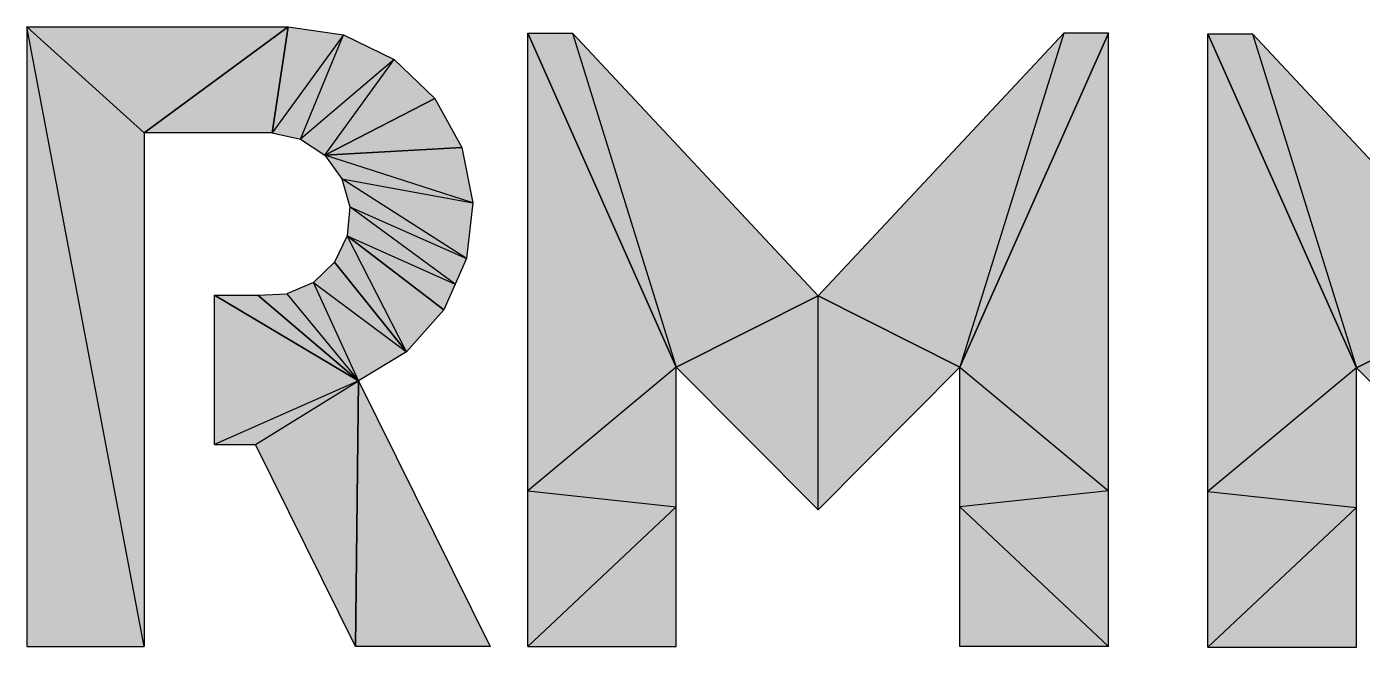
# Model space of a CAD drawing. Extents: x 0 to 119, y 0 to 84.
# Drawn here: x 112.336 to 114.524, y 11.225 to 12.241 of the extents above; entities that cross this region are included whole.
import ezdxf

# ---------------------------------------------------------------- set-up
doc = ezdxf.new("R2010")
doc.units = 0
doc.header["$MEASUREMENT"] = 0
doc.layers.add('35', color=255, linetype='CONTINUOUS')
doc.layers.add('48', color=7, linetype='CONTINUOUS')

msp = doc.modelspace()

# ---------------------------------------------------------------- linework, layer by layer
at = {"layer": '35', "color": 255, "linetype": 'Continuous'}
for points in [[(114.513836, 11.682347), (114.270514, 11.479788), (114.270514, 12.229886), (114.513836, 11.682347)], [(114.270514, 12.229886), (114.343621, 12.229886), (114.513836, 11.682347), (114.270514, 12.229886)], [(114.343621, 12.229886), (114.513836, 11.682347), (114.746131, 11.799129), (114.343621, 12.229886)], [(114.746131, 11.799129), (114.513836, 11.682347), (114.746131, 11.448685), (114.746131, 11.799129)], [(114.270514, 11.479788), (114.513836, 11.453494), (114.513836, 11.682347), (114.270514, 11.479788)], [(114.270514, 11.224642), (114.270514, 11.479788), (114.513836, 11.453494), (114.270514, 11.224642)], [(114.270514, 11.224642), (114.513836, 11.224642), (114.513836, 11.453494), (114.270514, 11.224642)]]:
    msp.add_lwpolyline(points, dxfattribs=at)
for points in [[(114.513836, 11.682347), (114.270514, 11.479788), (114.270514, 12.229886)], [(114.513836, 11.682347), (114.270514, 12.229886), (114.513836, 11.682347)], [(114.270514, 12.229886), (114.343621, 12.229886), (114.513836, 11.682347)], [(114.270514, 12.229886), (114.513836, 11.682347), (114.270514, 12.229886)], [(114.343621, 12.229886), (114.513836, 11.682347), (114.746131, 11.799129)], [(114.343621, 12.229886), (114.746131, 11.799129), (114.343621, 12.229886)], [(114.746131, 11.799129), (114.513836, 11.682347), (114.746131, 11.448685)], [(114.270514, 11.479788), (114.513836, 11.453494), (114.513836, 11.682347)], [(114.270514, 11.479788), (114.513836, 11.682347), (114.270514, 11.479788)], [(114.270514, 11.224642), (114.270514, 11.479788), (114.513836, 11.453494)], [(114.270514, 11.224642), (114.513836, 11.224642), (114.513836, 11.453494)], [(114.270514, 11.224642), (114.513836, 11.453494), (114.270514, 11.224642)], [(114.270514, 11.224642), (114.513836, 11.453494), (114.270514, 11.224642)]]:
    msp.add_solid(points, dxfattribs=at)
at = {"layer": '48', "linetype": 'Continuous'}
for points in [[(112.335703, 12.241364), (112.335703, 11.225691), (112.527968, 11.225691), (112.335703, 12.241364)], [(112.527968, 11.225691), (112.335703, 12.241364), (112.527968, 12.067732), (112.527968, 11.225691)], [(112.527968, 12.067732), (112.335703, 12.241364), (112.763846, 12.241364), (112.527968, 12.067732)], [(112.527968, 12.067732), (112.763846, 12.241364), (112.73784, 12.067732), (112.527968, 12.067732)], [(112.763846, 12.241364), (112.854858, 12.227797), (112.73784, 12.067732), (112.763846, 12.241364)], [(113.39983, 11.683396), (113.156508, 11.480838), (113.156508, 12.230936), (113.39983, 11.683396)], [(113.156508, 12.230936), (113.229615, 12.230936), (113.39983, 11.683396), (113.156508, 12.230936)], [(113.229615, 12.230936), (113.39983, 11.683396), (113.632125, 11.800179), (113.229615, 12.230936)], [(114.034635, 12.230936), (113.86442, 11.683396), (113.632125, 11.800179), (114.034635, 12.230936)], [(113.86442, 11.683396), (114.107742, 11.480838), (114.107742, 12.230936), (113.86442, 11.683396)], [(114.107742, 12.230936), (114.034635, 12.230936), (113.86442, 11.683396), (114.107742, 12.230936)], [(112.73784, 12.067732), (112.784318, 12.057009), (112.854858, 12.227797), (112.73784, 12.067732)], [(112.854858, 12.227797), (112.937526, 12.187382), (112.784318, 12.057009), (112.854858, 12.227797)], [(112.784318, 12.057009), (112.824086, 12.030671), (112.937526, 12.187382), (112.784318, 12.057009)], [(112.937526, 12.187382), (113.004133, 12.123893), (112.824086, 12.030671), (112.937526, 12.187382)], [(112.824086, 12.030671), (113.004133, 12.123893), (113.048461, 12.043256), (112.824086, 12.030671)], [(112.824086, 12.030671), (113.048461, 12.043256), (113.066373, 11.952998), (112.824086, 12.030671)], [(112.824086, 12.030671), (112.852097, 11.992063), (113.066373, 11.952998), (112.824086, 12.030671)], [(113.066373, 11.952998), (113.056196, 11.861544), (112.852097, 11.992063), (113.066373, 11.952998)], [(112.852097, 11.992063), (112.864792, 11.946084), (113.056196, 11.861544), (112.852097, 11.992063)], [(112.864792, 11.946084), (112.860562, 11.898573), (113.037539, 11.819488), (112.864792, 11.946084)], [(113.056196, 11.861544), (113.037539, 11.819488), (112.864792, 11.946084), (113.056196, 11.861544)], [(112.860562, 11.898573), (112.839943, 11.85556), (112.957911, 11.708512), (112.860562, 11.898573)], [(113.037539, 11.819488), (113.018882, 11.777432), (112.860562, 11.898573), (113.037539, 11.819488)], [(113.018882, 11.777432), (112.957911, 11.708512), (112.860562, 11.898573), (113.018882, 11.777432)], [(112.839943, 11.85556), (112.805552, 11.822507), (112.957911, 11.708512), (112.839943, 11.85556)], [(112.805552, 11.822507), (112.761756, 11.80361), (112.878977, 11.661218), (112.805552, 11.822507)], [(112.957911, 11.708512), (112.878977, 11.661218), (112.805552, 11.822507), (112.957911, 11.708512)], [(112.643225, 11.801267), (112.878977, 11.661218), (112.643225, 11.557151), (112.643225, 11.801267)], [(112.643225, 11.801267), (112.714114, 11.801267), (112.878977, 11.661218), (112.643225, 11.801267)], [(112.714114, 11.801267), (112.761756, 11.80361), (112.878977, 11.661218), (112.714114, 11.801267)], [(113.632125, 11.800179), (113.39983, 11.683396), (113.632125, 11.449735), (113.632125, 11.800179)], [(113.632125, 11.800179), (113.86442, 11.683396), (113.632125, 11.449735), (113.632125, 11.800179)], [(113.156508, 11.480838), (113.39983, 11.454544), (113.39983, 11.683396), (113.156508, 11.480838)], [(114.107742, 11.480838), (113.86442, 11.454544), (113.86442, 11.683396), (114.107742, 11.480838)], [(112.643225, 11.557151), (112.710315, 11.557151), (112.878977, 11.661218), (112.643225, 11.557151)], [(112.710315, 11.557151), (112.878977, 11.661218), (112.874444, 11.225691), (112.710315, 11.557151)], [(112.874444, 11.225691), (112.878977, 11.661218), (113.094637, 11.225691), (112.874444, 11.225691)], [(113.156508, 11.225691), (113.156508, 11.480838), (113.39983, 11.454544), (113.156508, 11.225691)], [(114.107742, 11.225691), (114.107742, 11.480838), (113.86442, 11.454544), (114.107742, 11.225691)], [(113.156508, 11.225691), (113.39983, 11.225691), (113.39983, 11.454544), (113.156508, 11.225691)], [(114.107742, 11.225691), (113.86442, 11.225691), (113.86442, 11.454544), (114.107742, 11.225691)]]:
    msp.add_lwpolyline(points, dxfattribs=at)
for points in [[(112.335703, 12.241364), (112.335703, 11.225691), (112.527968, 11.225691)], [(112.335703, 12.241364), (112.527968, 11.225691), (112.335703, 12.241364)], [(112.527968, 11.225691), (112.335703, 12.241364), (112.527968, 12.067732)], [(112.527968, 12.067732), (112.335703, 12.241364), (112.763846, 12.241364)], [(112.527968, 12.067732), (112.763846, 12.241364), (112.527968, 12.067732)], [(112.527968, 12.067732), (112.763846, 12.241364), (112.73784, 12.067732)], [(112.763846, 12.241364), (112.854858, 12.227797), (112.73784, 12.067732)], [(112.763846, 12.241364), (112.73784, 12.067732), (112.763846, 12.241364)], [(113.39983, 11.683396), (113.156508, 11.480838), (113.156508, 12.230936)], [(113.39983, 11.683396), (113.156508, 12.230936), (113.39983, 11.683396)], [(113.156508, 12.230936), (113.229615, 12.230936), (113.39983, 11.683396)], [(113.156508, 12.230936), (113.39983, 11.683396), (113.156508, 12.230936)], [(113.229615, 12.230936), (113.39983, 11.683396), (113.632125, 11.800179)], [(113.229615, 12.230936), (113.632125, 11.800179), (113.229615, 12.230936)], [(114.034635, 12.230936), (113.86442, 11.683396), (113.632125, 11.800179)], [(114.034635, 12.230936), (113.632125, 11.800179), (114.034635, 12.230936)], [(113.86442, 11.683396), (114.107742, 11.480838), (114.107742, 12.230936)], [(113.86442, 11.683396), (114.107742, 12.230936), (113.86442, 11.683396)], [(114.107742, 12.230936), (114.034635, 12.230936), (113.86442, 11.683396)], [(114.107742, 12.230936), (113.86442, 11.683396), (114.107742, 12.230936)], [(112.73784, 12.067732), (112.784318, 12.057009), (112.854858, 12.227797)], [(112.73784, 12.067732), (112.854858, 12.227797), (112.73784, 12.067732)], [(112.854858, 12.227797), (112.937526, 12.187382), (112.784318, 12.057009)], [(112.854858, 12.227797), (112.784318, 12.057009), (112.854858, 12.227797)], [(112.784318, 12.057009), (112.824086, 12.030671), (112.937526, 12.187382)], [(112.784318, 12.057009), (112.937526, 12.187382), (112.784318, 12.057009)], [(112.937526, 12.187382), (113.004133, 12.123893), (112.824086, 12.030671)], [(112.937526, 12.187382), (112.824086, 12.030671), (112.937526, 12.187382)], [(112.824086, 12.030671), (113.004133, 12.123893), (113.048461, 12.043256)], [(112.527968, 11.225691), (112.527968, 12.067732), (112.527968, 11.225691)], [(112.527968, 12.067732), (112.73784, 12.067732), (112.527968, 12.067732)], [(112.824086, 12.030671), (113.048461, 12.043256), (112.824086, 12.030671)], [(112.824086, 12.030671), (113.048461, 12.043256), (113.066373, 11.952998)], [(112.824086, 12.030671), (113.066373, 11.952998), (112.824086, 12.030671)], [(112.824086, 12.030671), (112.852097, 11.992063), (113.066373, 11.952998)], [(112.824086, 12.030671), (113.066373, 11.952998), (112.824086, 12.030671)], [(113.066373, 11.952998), (113.056196, 11.861544), (112.852097, 11.992063)], [(113.066373, 11.952998), (112.852097, 11.992063), (113.066373, 11.952998)], [(112.852097, 11.992063), (112.864792, 11.946084), (113.056196, 11.861544)], [(112.852097, 11.992063), (113.056196, 11.861544), (112.852097, 11.992063)], [(112.864792, 11.946084), (112.860562, 11.898573), (113.037539, 11.819488)], [(113.056196, 11.861544), (113.037539, 11.819488), (112.864792, 11.946084)], [(113.056196, 11.861544), (112.864792, 11.946084), (113.056196, 11.861544)], [(112.864792, 11.946084), (113.037539, 11.819488), (112.864792, 11.946084)], [(112.860562, 11.898573), (112.839943, 11.85556), (112.957911, 11.708512)], [(113.037539, 11.819488), (113.018882, 11.777432), (112.860562, 11.898573)], [(113.037539, 11.819488), (112.860562, 11.898573), (113.037539, 11.819488)], [(113.018882, 11.777432), (112.957911, 11.708512), (112.860562, 11.898573)], [(113.018882, 11.777432), (112.860562, 11.898573), (113.018882, 11.777432)], [(112.860562, 11.898573), (112.957911, 11.708512), (112.860562, 11.898573)], [(112.839943, 11.85556), (112.805552, 11.822507), (112.957911, 11.708512)], [(112.839943, 11.85556), (112.957911, 11.708512), (112.839943, 11.85556)], [(112.805552, 11.822507), (112.761756, 11.80361), (112.878977, 11.661218)], [(112.957911, 11.708512), (112.878977, 11.661218), (112.805552, 11.822507)], [(112.957911, 11.708512), (112.805552, 11.822507), (112.957911, 11.708512)], [(112.805552, 11.822507), (112.878977, 11.661218), (112.805552, 11.822507)], [(112.643225, 11.801267), (112.878977, 11.661218), (112.643225, 11.557151)], [(112.643225, 11.801267), (112.643225, 11.557151), (112.643225, 11.801267)], [(112.643225, 11.801267), (112.714114, 11.801267), (112.878977, 11.661218)], [(112.643225, 11.801267), (112.878977, 11.661218), (112.643225, 11.801267)], [(112.714114, 11.801267), (112.761756, 11.80361), (112.878977, 11.661218)], [(112.714114, 11.801267), (112.878977, 11.661218), (112.714114, 11.801267)], [(113.632125, 11.800179), (113.39983, 11.683396), (113.632125, 11.449735)], [(113.632125, 11.800179), (113.632125, 11.449735), (113.632125, 11.800179)], [(113.632125, 11.800179), (113.86442, 11.683396), (113.632125, 11.449735)], [(113.632125, 11.800179), (113.632125, 11.449735), (113.632125, 11.800179)], [(113.156508, 11.480838), (113.39983, 11.454544), (113.39983, 11.683396)], [(113.156508, 11.480838), (113.39983, 11.683396), (113.156508, 11.480838)], [(114.107742, 11.480838), (113.86442, 11.454544), (113.86442, 11.683396)], [(114.107742, 11.480838), (113.86442, 11.683396), (114.107742, 11.480838)], [(112.643225, 11.557151), (112.710315, 11.557151), (112.878977, 11.661218)], [(112.643225, 11.557151), (112.878977, 11.661218), (112.643225, 11.557151)], [(112.710315, 11.557151), (112.878977, 11.661218), (112.874444, 11.225691)], [(112.874444, 11.225691), (112.878977, 11.661218), (113.094637, 11.225691)], [(112.710315, 11.557151), (112.874444, 11.225691), (112.710315, 11.557151)], [(113.156508, 11.225691), (113.156508, 11.480838), (113.39983, 11.454544)], [(114.107742, 11.225691), (114.107742, 11.480838), (113.86442, 11.454544)], [(113.156508, 11.225691), (113.39983, 11.225691), (113.39983, 11.454544)], [(113.156508, 11.225691), (113.39983, 11.454544), (113.156508, 11.225691)], [(113.156508, 11.225691), (113.39983, 11.454544), (113.156508, 11.225691)], [(114.107742, 11.225691), (113.86442, 11.225691), (113.86442, 11.454544)], [(114.107742, 11.225691), (113.86442, 11.454544), (114.107742, 11.225691)], [(114.107742, 11.225691), (113.86442, 11.454544), (114.107742, 11.225691)], [(112.874444, 11.225691), (113.094637, 11.225691), (112.874444, 11.225691)]]:
    msp.add_solid(points, dxfattribs=at)

doc.saveas('drawing.dxf')
